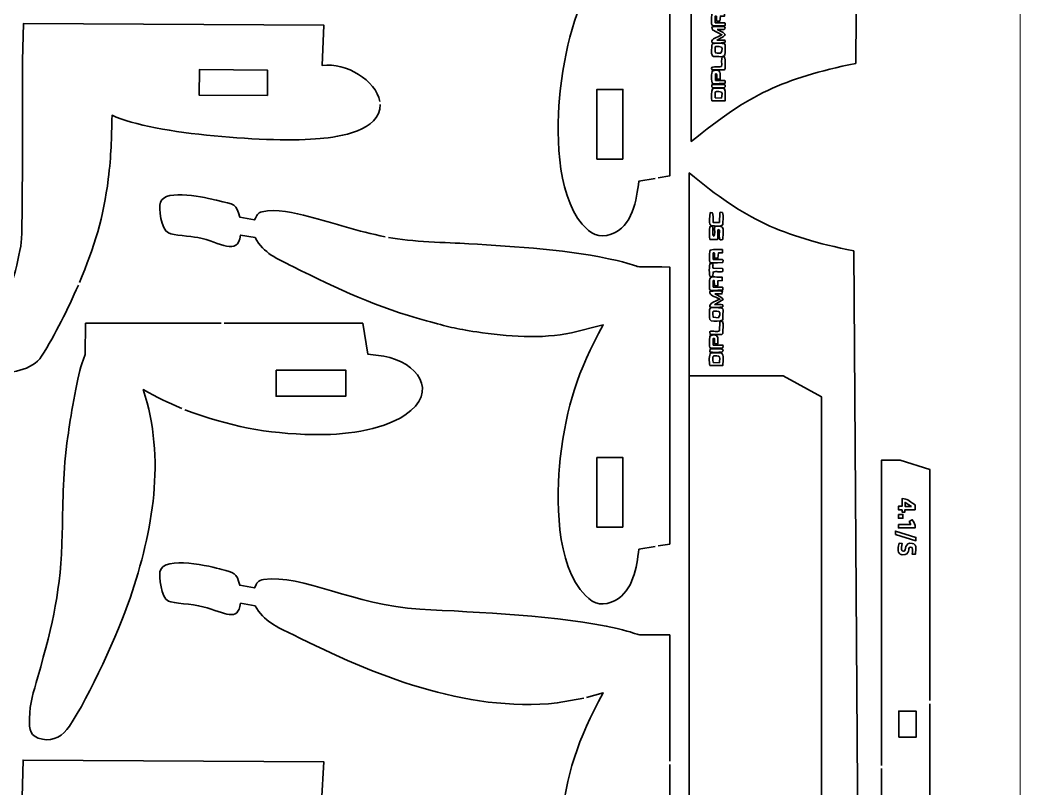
# Model space of a CAD drawing. Header units: millimetres. Extents: x -5 to 375, y 132 to 712.
# Drawn here: x 277.3 to 375, y 512.8 to 588 of the extents above; entities that cross this region are included whole.
import ezdxf

# ---------------------------------------------------------------- set-up
doc = ezdxf.new("R2010")
doc.units = ezdxf.units.MM
doc.header["$MEASUREMENT"] = 0
doc.layers.add('Camada 1', color=7, linetype='Continuous')

msp = doc.modelspace()

# ---------------------------------------------------------------- linework, layer by layer
at = {"layer": 'Camada 1', "color": 3, "lineweight": 20}
msp.add_open_spline([(185.0124, 711.5124), (185.0124, 711.5124), (185.0124, 421.5125), (185.0124, 421.5125), (185.0124, 421.5125), (185.0124, 421.5125), (375.0125, 421.5125), (375.0125, 421.5125), (375.0125, 421.5125), (375.0125, 421.5125), (375.0125, 711.5124), (375.0125, 711.5124), (375.0125, 711.5124), (375.0125, 711.5124), (185.0124, 711.5124), (185.0124, 711.5124)], degree=3, knots=[0, 0, 0, 0, 0.2, 0.2, 0.2, 0.2, 0.4, 0.4, 0.4, 0.4, 0.6, 0.6, 0.6, 0.6, 1, 1, 1, 1], dxfattribs=at)
at = {"layer": 'Camada 1', "color": 5, "lineweight": 35}
for points, knots in [([(359.5375, 664.6876), (359.5375, 664.6876), (358.9624, 583.7125), (358.9624, 583.7125), (358.9624, 583.7125), (351.7057, 582.1848), (348.6627, 580.7445), (342.8874, 576.0876), (342.8874, 576.0876), (342.8874, 576.0876), (342.8874, 639.6376), (342.8874, 639.6376)], [0, 0, 0, 0, 0.25, 0.25, 0.25, 0.25, 0.5, 0.5, 0.5, 0.5, 1, 1, 1, 1]), ([(312.9874, 602.7375), (311.0007, 602.9362), (306.2338, 604.7432), (303.3124, 605.1876), (303.3124, 605.1876), (302.7102, 605.2792), (300.937, 605.4606), (300.5124, 604.9126), (300.5124, 604.9126), (300.5124, 604.9126), (300.2125, 604.3876), (300.2125, 604.3876), (300.2125, 604.3876), (300.2125, 604.3876), (298.7624, 604.6376), (298.7624, 604.6376), (298.7624, 604.6376), (298.4271, 605.8961), (298.3746, 605.8748), (296.4875, 606.3125), (296.4875, 606.3125), (295.5746, 606.5242), (291.3143, 607.5661), (290.9624, 605.9626), (290.9624, 605.9626), (290.8717, 605.5492), (291.0548, 603.4163), (291.7874, 603.0876), (291.7874, 603.0876), (292.2766, 602.8681), (294.098, 602.825), (295.1624, 602.5375), (295.1624, 602.5375), (297.4586, 601.9173), (298.5649, 601.0078), (298.8375, 602.9126), (298.8375, 602.9126), (298.8375, 602.9126), (300.2625, 602.6626), (300.2625, 602.6626), (300.2625, 602.6626), (301.0127, 601.1617), (302.4897, 600.5276), (303.9374, 599.8126), (303.9374, 599.8126), (309.1581, 597.2341), (311.5735, 596.104), (317.0124, 594.5126), (317.0124, 594.5126), (318.9156, 594.0095), (320.0028, 593.729), (321.9374, 593.4125), (321.9374, 593.4125), (324.7164, 592.9578), (328.403, 592.7607), (331.1875, 593.3626), (331.1875, 593.3626), (331.1875, 593.3626), (334.2874, 594.1376), (334.2874, 594.1376), (334.2874, 594.1376), (331.7367, 589.4286), (330.7157, 586.3774), (330.0874, 581.0376), (330.0874, 581.0376), (329.6574, 577.3835), (329.6547, 571.0505), (332.2374, 567.9876), (332.2374, 567.9876), (333.0296, 567.0481), (333.8853, 566.5946), (335.0624, 567.0125), (335.0624, 567.0125), (337.1458, 567.7522), (337.5451, 570.3662), (337.7625, 572.2126), (337.7625, 572.2126), (337.7625, 572.2126), (339.3624, 572.4626), (339.3624, 572.4626)], [0, 0, 0, 0, 0.047619, 0.047619, 0.047619, 0.047619, 0.0952381, 0.0952381, 0.0952381, 0.0952381, 0.1428571, 0.1428571, 0.1428571, 0.1428571, 0.1904762, 0.1904762, 0.1904762, 0.1904762, 0.2380952, 0.2380952, 0.2380952, 0.2380952, 0.2857143, 0.2857143, 0.2857143, 0.2857143, 0.3333333, 0.3333333, 0.3333333, 0.3333333, 0.3809524, 0.3809524, 0.3809524, 0.3809524, 0.4285714, 0.4285714, 0.4285714, 0.4285714, 0.4761905, 0.4761905, 0.4761905, 0.4761905, 0.5238095, 0.5238095, 0.5238095, 0.5238095, 0.5714286, 0.5714286, 0.5714286, 0.5714286, 0.6190476, 0.6190476, 0.6190476, 0.6190476, 0.6666667, 0.6666667, 0.6666667, 0.6666667, 0.7142857, 0.7142857, 0.7142857, 0.7142857, 0.7619048, 0.7619048, 0.7619048, 0.7619048, 0.8095238, 0.8095238, 0.8095238, 0.8095238, 0.8571429, 0.8571429, 0.8571429, 0.8571429, 0.9047619, 0.9047619, 0.9047619, 0.9047619, 1, 1, 1, 1]), ([(339.6624, 572.5126), (339.6624, 572.5126), (340.7874, 572.7126), (340.7874, 572.7126), (340.7874, 572.7126), (340.7874, 572.7126), (340.7874, 599.7875), (340.7874, 599.7875), (340.7874, 599.7875), (336.1907, 599.8247), (338.8606, 599.6503), (335.6374, 600.4126), (335.6374, 600.4126), (330.1542, 601.7094), (321.8959, 601.9807), (316.3624, 602.3126), (316.3624, 602.3126), (316.3624, 602.3126), (313.2875, 602.6626), (313.2875, 602.6626)], [0, 0, 0, 0, 0.1666667, 0.1666667, 0.1666667, 0.1666667, 0.3333333, 0.3333333, 0.3333333, 0.3333333, 0.5, 0.5, 0.5, 0.5, 0.6666667, 0.6666667, 0.6666667, 0.6666667, 1, 1, 1, 1]), ([(312.4624, 579.9876), (312.0446, 582.0748), (309.2031, 583.7792), (306.8125, 583.5125), (306.8125, 583.5125), (306.8125, 583.5125), (306.9875, 587.4376), (306.9875, 587.4376), (306.9875, 587.4376), (306.9875, 587.4376), (277.6375, 587.6126), (277.6375, 587.6126), (277.6375, 587.6126), (277.6375, 587.6126), (277.5374, 583.9876), (277.5374, 583.9876), (277.5374, 583.9876), (277.5374, 580.8734), (277.544, 567.1852), (277.4125, 566.2375), (277.4125, 566.2375), (277.1397, 564.2716), (276.0868, 560.5104), (275.3124, 558.5376), (275.3124, 558.5376), (275.0717, 557.9244), (273.7678, 555.0377), (273.6874, 554.4376), (273.6874, 554.4376), (273.5938, 553.739), (274.0638, 553.6585), (274.6874, 553.5626), (274.6874, 553.5626), (276.169, 553.3347), (278.522, 553.7202), (279.3875, 555.0876), (279.3875, 555.0876), (280.7845, 557.2948), (281.9358, 559.651), (282.9875, 562.0376)], [0, 0, 0, 0, 0.0909091, 0.0909091, 0.0909091, 0.0909091, 0.1818182, 0.1818182, 0.1818182, 0.1818182, 0.2727273, 0.2727273, 0.2727273, 0.2727273, 0.3636364, 0.3636364, 0.3636364, 0.3636364, 0.4545455, 0.4545455, 0.4545455, 0.4545455, 0.5454545, 0.5454545, 0.5454545, 0.5454545, 0.6363636, 0.6363636, 0.6363636, 0.6363636, 0.7272727, 0.7272727, 0.7272727, 0.7272727, 0.8181818, 0.8181818, 0.8181818, 0.8181818, 1, 1, 1, 1]), ([(283.1124, 562.3126), (284.5486, 565.7596), (285.4485, 568.701), (285.9125, 572.4126), (285.9125, 572.4126), (286.2086, 574.7811), (286.2151, 576.2894), (286.2874, 578.6376), (286.2874, 578.6376), (290.3802, 576.7276), (301.9862, 575.9263), (306.6125, 576.3625), (306.6125, 576.3625), (308.4941, 576.5399), (312.4874, 577.0983), (312.4874, 579.6876)], [0, 0, 0, 0, 0.2, 0.2, 0.2, 0.2, 0.4, 0.4, 0.4, 0.4, 0.6, 0.6, 0.6, 0.6, 1, 1, 1, 1]), ([(359.3375, 484.3876), (359.3375, 484.3876), (358.7624, 565.3876), (358.7624, 565.3876), (358.7624, 565.3876), (351.6259, 566.8514), (348.1898, 568.4267), (342.6874, 573.0126), (342.6874, 573.0126), (342.6874, 573.0126), (342.6874, 509.4376), (342.6874, 509.4376)], [0, 0, 0, 0, 0.25, 0.25, 0.25, 0.25, 0.5, 0.5, 0.5, 0.5, 1, 1, 1, 1]), ([(312.9874, 566.7626), (310.249, 567.3094), (308.1263, 568.0785), (305.4874, 568.7626), (305.4874, 568.7626), (304.1968, 569.0972), (302.2557, 569.54), (300.9374, 569.2125), (300.9374, 569.2125), (300.4973, 569.1032), (300.4544, 568.8962), (300.2125, 568.4125), (300.2125, 568.4125), (300.2125, 568.4125), (298.7624, 568.6876), (298.7624, 568.6876), (298.7624, 568.6876), (298.4147, 569.9928), (298.3424, 569.9072), (296.4875, 570.3376), (296.4875, 570.3376), (295.6002, 570.5435), (291.4785, 571.5349), (291.0124, 570.1376), (291.0124, 570.1376), (290.8309, 569.5935), (291.0531, 567.4674), (291.7874, 567.1376), (291.7874, 567.1376), (292.2984, 566.9081), (293.9049, 566.8355), (294.6625, 566.6876), (294.6625, 566.6876), (296.9165, 566.2475), (298.5123, 564.8278), (298.8375, 566.9376), (298.8375, 566.9376), (298.8375, 566.9376), (300.2625, 566.6876), (300.2625, 566.6876), (300.2625, 566.6876), (301.1074, 565.1386), (302.4, 564.6312), (303.9374, 563.8625), (303.9374, 563.8625), (308.462, 561.6003), (312.1498, 559.8672), (317.0124, 558.5626), (317.0124, 558.5626), (319.1889, 557.9622), (319.7407, 557.802), (321.9374, 557.4626), (321.9374, 557.4626), (324.8289, 557.0159), (328.2947, 556.7618), (331.1875, 557.3876), (331.1875, 557.3876), (331.1875, 557.3876), (334.2874, 558.1626), (334.2874, 558.1626), (334.2874, 558.1626), (331.7576, 553.4922), (330.7023, 550.3726), (330.0874, 545.0876), (330.0874, 545.0876), (329.6596, 541.4102), (329.6092, 534.651), (332.5375, 531.7126), (332.5375, 531.7126), (333.4327, 530.8143), (334.335, 530.6343), (335.4624, 531.2376), (335.4624, 531.2376), (337.2115, 532.1737), (337.5537, 534.4646), (337.7625, 536.2376), (337.7625, 536.2376), (337.7625, 536.2376), (339.3624, 536.5126), (339.3624, 536.5126)], [0, 0, 0, 0, 0.047619, 0.047619, 0.047619, 0.047619, 0.0952381, 0.0952381, 0.0952381, 0.0952381, 0.1428571, 0.1428571, 0.1428571, 0.1428571, 0.1904762, 0.1904762, 0.1904762, 0.1904762, 0.2380952, 0.2380952, 0.2380952, 0.2380952, 0.2857143, 0.2857143, 0.2857143, 0.2857143, 0.3333333, 0.3333333, 0.3333333, 0.3333333, 0.3809524, 0.3809524, 0.3809524, 0.3809524, 0.4285714, 0.4285714, 0.4285714, 0.4285714, 0.4761905, 0.4761905, 0.4761905, 0.4761905, 0.5238095, 0.5238095, 0.5238095, 0.5238095, 0.5714286, 0.5714286, 0.5714286, 0.5714286, 0.6190476, 0.6190476, 0.6190476, 0.6190476, 0.6666667, 0.6666667, 0.6666667, 0.6666667, 0.7142857, 0.7142857, 0.7142857, 0.7142857, 0.7619048, 0.7619048, 0.7619048, 0.7619048, 0.8095238, 0.8095238, 0.8095238, 0.8095238, 0.8571429, 0.8571429, 0.8571429, 0.8571429, 0.9047619, 0.9047619, 0.9047619, 0.9047619, 1, 1, 1, 1]), ([(339.6624, 536.5626), (339.6624, 536.5626), (340.7874, 536.7376), (340.7874, 536.7376), (340.7874, 536.7376), (340.7874, 536.7376), (340.7874, 563.8126), (340.7874, 563.8126), (340.7874, 563.8126), (336.1912, 563.8495), (338.8607, 563.6752), (335.6374, 564.4375), (335.6374, 564.4375), (331.2166, 565.483), (325.6518, 565.8218), (321.1374, 566.0876), (321.1374, 566.0876), (319.0157, 566.2125), (315.5052, 566.2687), (313.2875, 566.7126)], [0, 0, 0, 0, 0.1666667, 0.1666667, 0.1666667, 0.1666667, 0.3333333, 0.3333333, 0.3333333, 0.3333333, 0.5, 0.5, 0.5, 0.5, 0.6666667, 0.6666667, 0.6666667, 0.6666667, 1, 1, 1, 1]), ([(296.9374, 558.3125), (296.9374, 558.3125), (283.6874, 558.3125), (283.6874, 558.3125), (283.6874, 558.3125), (283.6874, 558.3125), (283.6624, 555.2626), (283.6624, 555.2626), (283.6624, 555.2626), (283.6624, 555.2626), (283.3124, 554.3626), (283.3124, 554.3626), (283.3124, 554.3626), (282.8487, 552.8755), (282.1806, 548.8474), (281.9625, 547.2626), (281.9625, 547.2626), (281.4676, 543.6662), (281.4965, 541.3554), (281.4124, 537.7626), (281.4124, 537.7626), (281.2801, 532.1105), (280.5358, 529.204), (279.0374, 523.7626), (279.0374, 523.7626), (278.5778, 522.2166), (278.2544, 521.2868), (278.2125, 519.6876), (278.2125, 519.6876), (278.1833, 518.5724), (278.2232, 517.9071), (279.4874, 517.6626), (279.4874, 517.6626), (280.5771, 517.4519), (281.505, 518.03), (282.1124, 518.9376), (282.1124, 518.9376), (284.046, 521.8269), (286.9106, 528.0938), (288.0374, 531.4376), (288.0374, 531.4376), (290.2799, 538.0921), (291.5316, 545.0073), (289.3375, 551.8376), (289.3375, 551.8376), (290.7703, 551.0186), (291.607, 550.6325), (293.1125, 549.9876)], [0, 0, 0, 0, 0.0769231, 0.0769231, 0.0769231, 0.0769231, 0.1538462, 0.1538462, 0.1538462, 0.1538462, 0.2307692, 0.2307692, 0.2307692, 0.2307692, 0.3076923, 0.3076923, 0.3076923, 0.3076923, 0.3846154, 0.3846154, 0.3846154, 0.3846154, 0.4615385, 0.4615385, 0.4615385, 0.4615385, 0.5384615, 0.5384615, 0.5384615, 0.5384615, 0.6153846, 0.6153846, 0.6153846, 0.6153846, 0.6923077, 0.6923077, 0.6923077, 0.6923077, 0.7692308, 0.7692308, 0.7692308, 0.7692308, 0.8461538, 0.8461538, 0.8461538, 0.8461538, 1, 1, 1, 1]), ([(293.3874, 549.8626), (297.7534, 548.2544), (301.3069, 547.5211), (305.9875, 547.4376), (305.9875, 547.4376), (308.7738, 547.3879), (312.5184, 547.7582), (314.8875, 549.3376), (314.8875, 549.3376), (318.3596, 551.6522), (316.066, 554.5303), (312.8374, 555.0876), (312.8374, 555.0876), (312.8374, 555.0876), (311.2624, 555.3125), (311.2624, 555.3125), (311.2624, 555.3125), (311.2624, 555.3125), (310.7874, 558.3125), (310.7874, 558.3125), (310.7874, 558.3125), (310.7874, 558.3125), (297.2375, 558.3125), (297.2375, 558.3125)], [0, 0, 0, 0, 0.1428571, 0.1428571, 0.1428571, 0.1428571, 0.2857143, 0.2857143, 0.2857143, 0.2857143, 0.4285714, 0.4285714, 0.4285714, 0.4285714, 0.5714286, 0.5714286, 0.5714286, 0.5714286, 0.7142857, 0.7142857, 0.7142857, 0.7142857, 1, 1, 1, 1]), ([(366.2124, 521.4376), (366.2124, 521.4376), (366.2124, 544.0126), (366.2124, 544.0126), (366.2124, 544.0126), (366.2124, 544.0126), (363.2874, 544.9376), (363.2874, 544.9376), (363.2874, 544.9376), (363.2874, 544.9376), (361.4624, 544.9376), (361.4624, 544.9376), (361.4624, 544.9376), (361.4624, 544.9376), (361.4624, 515.1126), (361.4624, 515.1126)], [0, 0, 0, 0, 0.2, 0.2, 0.2, 0.2, 0.4, 0.4, 0.4, 0.4, 0.6, 0.6, 0.6, 0.6, 1, 1, 1, 1]), ([(340.7874, 515.5126), (340.7874, 515.5126), (340.7874, 527.8626), (340.7874, 527.8626), (340.7874, 527.8626), (336.1908, 527.8997), (338.8606, 527.7253), (335.6374, 528.4876), (335.6374, 528.4876), (330.1514, 529.7851), (321.8988, 530.0552), (316.3624, 530.3876), (316.3624, 530.3876), (309.8688, 530.7775), (304.9454, 533.7839), (301.0874, 533.2876), (301.0874, 533.2876), (300.5426, 533.2175), (300.4409, 532.9195), (300.2125, 532.4626), (300.2125, 532.4626), (300.2125, 532.4626), (298.7624, 532.7126), (298.7624, 532.7126), (298.7624, 532.7126), (298.473, 533.9669), (298.175, 533.9639), (297.0124, 534.2626), (297.0124, 534.2626), (296.0832, 534.5013), (291.3326, 535.725), (290.9624, 534.0376), (290.9624, 534.0376), (290.8717, 533.6241), (291.0547, 531.4917), (291.7874, 531.1626), (291.7874, 531.1626), (292.2755, 530.9434), (294.099, 530.8998), (295.1624, 530.6126), (295.1624, 530.6126), (297.4487, 529.9951), (298.5488, 529.0911), (298.8375, 530.9626), (298.8375, 530.9626), (298.8375, 530.9626), (300.2625, 530.7126), (300.2625, 530.7126), (300.2625, 530.7126), (301.0862, 529.2025), (302.4424, 528.6288), (303.9374, 527.8876), (303.9374, 527.8876), (311.9379, 523.9212), (320.6671, 520.2842), (329.7875, 521.2126), (329.7875, 521.2126), (329.7875, 521.2126), (332.3875, 521.6876), (332.3875, 521.6876)], [0, 0, 0, 0, 0.0625, 0.0625, 0.0625, 0.0625, 0.125, 0.125, 0.125, 0.125, 0.1875, 0.1875, 0.1875, 0.1875, 0.25, 0.25, 0.25, 0.25, 0.3125, 0.3125, 0.3125, 0.3125, 0.375, 0.375, 0.375, 0.375, 0.4375, 0.4375, 0.4375, 0.4375, 0.5, 0.5, 0.5, 0.5, 0.5625, 0.5625, 0.5625, 0.5625, 0.625, 0.625, 0.625, 0.625, 0.6875, 0.6875, 0.6875, 0.6875, 0.75, 0.75, 0.75, 0.75, 0.8125, 0.8125, 0.8125, 0.8125, 0.875, 0.875, 0.875, 0.875, 1, 1, 1, 1]), ([(332.6624, 521.7626), (332.6624, 521.7626), (334.2874, 522.1876), (334.2874, 522.1876), (334.2874, 522.1876), (331.7416, 517.5857), (330.7013, 514.33), (330.0874, 509.1126), (330.0874, 509.1126), (329.6569, 505.4537), (329.6097, 498.6654), (332.5375, 495.7376), (332.5375, 495.7376), (333.4638, 494.8114), (334.3171, 494.7249), (335.4624, 495.2626), (335.4624, 495.2626), (337.1665, 496.0627), (337.5634, 498.5971), (337.7625, 500.2876), (337.7625, 500.2876), (337.7625, 500.2876), (340.7874, 500.7626), (340.7874, 500.7626), (340.7874, 500.7626), (340.7874, 500.7626), (340.7874, 515.2126), (340.7874, 515.2126)], [0, 0, 0, 0, 0.125, 0.125, 0.125, 0.125, 0.25, 0.25, 0.25, 0.25, 0.375, 0.375, 0.375, 0.375, 0.5, 0.5, 0.5, 0.5, 0.625, 0.625, 0.625, 0.625, 0.75, 0.75, 0.75, 0.75, 1, 1, 1, 1]), ([(361.4624, 514.8126), (361.4624, 514.8126), (361.4624, 463.0126), (361.4624, 463.0126), (361.4624, 463.0126), (361.4624, 463.0126), (363.2874, 463.0126), (363.2874, 463.0126), (363.2874, 463.0126), (363.2874, 463.0126), (366.2124, 463.8626), (366.2124, 463.8626), (366.2124, 463.8626), (366.2124, 463.8626), (366.2124, 521.1376), (366.2124, 521.1376)], [0, 0, 0, 0, 0.2, 0.2, 0.2, 0.2, 0.4, 0.4, 0.4, 0.4, 0.6, 0.6, 0.6, 0.6, 1, 1, 1, 1]), ([(312.4124, 508.0126), (312.4124, 508.9309), (311.2379, 510.0435), (310.5625, 510.4876), (310.5625, 510.4876), (309.3728, 511.2699), (308.1847, 511.6956), (306.7625, 511.5376), (306.7625, 511.5376), (306.7625, 511.5376), (306.9625, 515.4626), (306.9625, 515.4626), (306.9625, 515.4626), (306.9625, 515.4626), (277.5875, 515.6376), (277.5875, 515.6376), (277.5875, 515.6376), (277.5875, 515.6376), (277.5124, 512.0126), (277.5124, 512.0126), (277.5124, 512.0126), (277.5124, 508.9662), (277.5171, 495.0758), (277.3875, 494.2626), (277.3875, 494.2626), (277.1731, 492.9179), (276.266, 489.3456), (275.7875, 487.9376), (275.7875, 487.9376), (275.183, 486.1587), (274.5292, 484.9052), (273.9124, 483.3126), (273.9124, 483.3126), (273.3762, 481.9281), (273.5826, 481.6846), (274.9875, 481.5376), (274.9875, 481.5376), (276.2734, 481.4031), (278.3706, 481.8022), (279.2374, 482.9626), (279.2374, 482.9626), (280.3733, 484.4832), (282.1616, 488.2454), (282.9625, 490.0626)], [0, 0, 0, 0, 0.0833333, 0.0833333, 0.0833333, 0.0833333, 0.1666667, 0.1666667, 0.1666667, 0.1666667, 0.25, 0.25, 0.25, 0.25, 0.3333333, 0.3333333, 0.3333333, 0.3333333, 0.4166667, 0.4166667, 0.4166667, 0.4166667, 0.5, 0.5, 0.5, 0.5, 0.5833333, 0.5833333, 0.5833333, 0.5833333, 0.6666667, 0.6666667, 0.6666667, 0.6666667, 0.75, 0.75, 0.75, 0.75, 0.8333333, 0.8333333, 0.8333333, 0.8333333, 1, 1, 1, 1])]:
    msp.add_open_spline(points, degree=3, knots=knots, dxfattribs=at)
at = {"layer": 'Camada 1', "color": 240, "lineweight": 35}
for points, knots in [([(345.2375, 587.6876), (345.2375, 587.6876), (346.1374, 587.6876), (346.1374, 587.6876), (346.1374, 587.6876), (346.1374, 587.6876), (346.1874, 587.6376), (346.1874, 587.6376), (346.1874, 587.6376), (346.1874, 587.6376), (346.1874, 587.4126), (346.1874, 587.4126), (346.1874, 587.4126), (344.5592, 587.3402), (344.8874, 587.1771), (344.8874, 588.5626), (344.8874, 588.5626), (345.2165, 588.782), (345.5798, 588.6625), (346.1374, 588.6625), (346.1374, 588.6625), (346.1374, 588.6625), (346.1374, 588.3376), (346.1374, 588.3376), (346.1374, 588.3376), (346.1374, 588.3376), (345.7374, 588.3376), (345.7374, 588.3376), (345.7374, 588.3376), (345.7374, 588.3376), (345.6874, 587.8376), (345.6874, 587.8376), (345.6874, 587.8376), (345.6874, 587.8376), (345.3624, 587.8376), (345.3624, 587.8376), (345.3624, 587.8376), (345.3624, 587.8376), (345.3624, 588.3126), (345.3624, 588.3126), (345.3624, 588.3126), (345.3624, 588.3126), (345.3374, 588.3376), (345.3374, 588.3376), (345.3374, 588.3376), (345.3374, 588.3376), (345.2375, 588.3376), (345.2375, 588.3376), (345.2375, 588.3376), (345.2375, 588.3376), (345.2375, 587.6876), (345.2375, 587.6876)], [0, 0, 0, 0, 0.0714286, 0.0714286, 0.0714286, 0.0714286, 0.1428571, 0.1428571, 0.1428571, 0.1428571, 0.2142857, 0.2142857, 0.2142857, 0.2142857, 0.2857143, 0.2857143, 0.2857143, 0.2857143, 0.3571429, 0.3571429, 0.3571429, 0.3571429, 0.4285714, 0.4285714, 0.4285714, 0.4285714, 0.5, 0.5, 0.5, 0.5, 0.5714286, 0.5714286, 0.5714286, 0.5714286, 0.6428571, 0.6428571, 0.6428571, 0.6428571, 0.7142857, 0.7142857, 0.7142857, 0.7142857, 0.7857143, 0.7857143, 0.7857143, 0.7857143, 0.8571429, 0.8571429, 0.8571429, 0.8571429, 1, 1, 1, 1]), ([(345.4124, 587.0376), (346.4287, 586.4733), (346.474, 586.5771), (345.4124, 585.9876), (345.4124, 585.9876), (345.4124, 585.9876), (346.1374, 585.9876), (346.1374, 585.9876), (346.1374, 585.9876), (346.1374, 585.9876), (346.1874, 585.9376), (346.1874, 585.9376), (346.1874, 585.9376), (346.1874, 585.9376), (346.1874, 585.7876), (346.1874, 585.7876), (346.1874, 585.7876), (346.1874, 585.7876), (346.1624, 585.7626), (346.1624, 585.7626), (346.1624, 585.7626), (346.1247, 585.7626), (345.0952, 585.5798), (344.8874, 585.7876), (344.8874, 585.7876), (344.8874, 586.161), (345.3238, 586.1995), (345.8874, 586.5126), (345.8874, 586.5126), (345.8874, 586.5126), (344.9624, 586.9876), (344.9624, 586.9876), (344.9624, 586.9876), (344.9624, 586.9876), (344.8874, 587.2376), (344.8874, 587.2376), (344.8874, 587.2376), (345.0237, 587.3734), (346.1436, 587.3064), (346.1624, 587.2876), (346.1624, 587.2876), (346.1905, 587.2595), (346.2266, 587.0645), (346.1124, 587.0376), (346.1124, 587.0376), (346.1124, 587.0376), (345.4124, 587.0376), (345.4124, 587.0376)], [0, 0, 0, 0, 0.0769231, 0.0769231, 0.0769231, 0.0769231, 0.1538462, 0.1538462, 0.1538462, 0.1538462, 0.2307692, 0.2307692, 0.2307692, 0.2307692, 0.3076923, 0.3076923, 0.3076923, 0.3076923, 0.3846154, 0.3846154, 0.3846154, 0.3846154, 0.4615385, 0.4615385, 0.4615385, 0.4615385, 0.5384615, 0.5384615, 0.5384615, 0.5384615, 0.6153846, 0.6153846, 0.6153846, 0.6153846, 0.6923077, 0.6923077, 0.6923077, 0.6923077, 0.7692308, 0.7692308, 0.7692308, 0.7692308, 0.8461538, 0.8461538, 0.8461538, 0.8461538, 1, 1, 1, 1]), ([(345.0625, 584.3876), (344.7819, 584.481), (344.8524, 585.1453), (344.9374, 585.6126), (344.9374, 585.6126), (344.9374, 585.6126), (345.3874, 585.6875), (345.3874, 585.6875), (345.3874, 585.6875), (346.3478, 585.6077), (346.1874, 585.9072), (346.1874, 584.7376), (346.1874, 584.7376), (346.1874, 584.2352), (345.8575, 584.3876), (345.0625, 584.3876)], [0, 0, 0, 0, 0.2, 0.2, 0.2, 0.2, 0.4, 0.4, 0.4, 0.4, 0.6, 0.6, 0.6, 0.6, 1, 1, 1, 1]), ([(345.7624, 584.7126), (345.1296, 584.7126), (345.2124, 584.6578), (345.2124, 585.2126), (345.2124, 585.2126), (345.2124, 585.3985), (345.2656, 585.3626), (345.5874, 585.3626), (345.5874, 585.3626), (346.0477, 585.3626), (345.9011, 585.0177), (345.7624, 584.7126)], [0, 0, 0, 0, 0.25, 0.25, 0.25, 0.25, 0.5, 0.5, 0.5, 0.5, 1, 1, 1, 1]), ([(346.1874, 583.2126), (346.1874, 583.2126), (346.1374, 583.0875), (346.1374, 583.0875), (346.1374, 583.0875), (346.1374, 583.0875), (344.9124, 583.0875), (344.9124, 583.0875), (344.9124, 583.0875), (344.5921, 583.5314), (345.6029, 583.2955), (345.8375, 583.4126), (345.8375, 583.4126), (345.9071, 583.622), (345.787, 584.2122), (345.9124, 584.3376), (345.9124, 584.3376), (345.9124, 584.3376), (346.1374, 584.3376), (346.1374, 584.3376), (346.1374, 584.3376), (346.2772, 583.9183), (346.1874, 583.7343), (346.1874, 583.2126)], [0, 0, 0, 0, 0.1428571, 0.1428571, 0.1428571, 0.1428571, 0.2857143, 0.2857143, 0.2857143, 0.2857143, 0.4285714, 0.4285714, 0.4285714, 0.4285714, 0.5714286, 0.5714286, 0.5714286, 0.5714286, 0.7142857, 0.7142857, 0.7142857, 0.7142857, 1, 1, 1, 1]), ([(345.2625, 582.0376), (345.2625, 582.0376), (346.1624, 582.0376), (346.1624, 582.0376), (346.1624, 582.0376), (346.1624, 582.0376), (346.1874, 582.0126), (346.1874, 582.0126), (346.1874, 582.0126), (346.1874, 582.0126), (346.1874, 581.7626), (346.1874, 581.7626), (346.1874, 581.7626), (346.1874, 581.7626), (344.9874, 581.7125), (344.9874, 581.7125), (344.9874, 581.7125), (344.7951, 581.9052), (344.8792, 582.8459), (344.9374, 582.9626), (344.9374, 582.9626), (345.8654, 583.2719), (345.7124, 582.6657), (345.7124, 582.1626), (345.7124, 582.1626), (345.7124, 582.1626), (345.3874, 582.1626), (345.3874, 582.1626), (345.3874, 582.1626), (345.3874, 582.1626), (345.3874, 582.6126), (345.3874, 582.6126), (345.3874, 582.6126), (345.3874, 582.6126), (345.3624, 582.6376), (345.3624, 582.6376), (345.3624, 582.6376), (345.3624, 582.6376), (345.3624, 582.6626), (345.3624, 582.6626), (345.3624, 582.6626), (345.3624, 582.6626), (345.3374, 582.6876), (345.3374, 582.6876), (345.3374, 582.6876), (345.3374, 582.6876), (345.2625, 582.6876), (345.2625, 582.6876), (345.2625, 582.6876), (345.2625, 582.6876), (345.2625, 582.0376), (345.2625, 582.0376)], [0, 0, 0, 0, 0.0714286, 0.0714286, 0.0714286, 0.0714286, 0.1428571, 0.1428571, 0.1428571, 0.1428571, 0.2142857, 0.2142857, 0.2142857, 0.2142857, 0.2857143, 0.2857143, 0.2857143, 0.2857143, 0.3571429, 0.3571429, 0.3571429, 0.3571429, 0.4285714, 0.4285714, 0.4285714, 0.4285714, 0.5, 0.5, 0.5, 0.5, 0.5714286, 0.5714286, 0.5714286, 0.5714286, 0.6428571, 0.6428571, 0.6428571, 0.6428571, 0.7142857, 0.7142857, 0.7142857, 0.7142857, 0.7857143, 0.7857143, 0.7857143, 0.7857143, 0.8571429, 0.8571429, 0.8571429, 0.8571429, 1, 1, 1, 1]), ([(346.1124, 581.3376), (345.7751, 581.3376), (345.0553, 581.2447), (344.8874, 581.4126), (344.8874, 581.4126), (344.8874, 581.4126), (344.8874, 581.5876), (344.8874, 581.5876), (344.8874, 581.5876), (344.8874, 581.5876), (344.9124, 581.6126), (344.9124, 581.6126), (344.9124, 581.6126), (344.9124, 581.6126), (344.9124, 581.6376), (344.9124, 581.6376), (344.9124, 581.6376), (344.9124, 581.6376), (346.1124, 581.6626), (346.1124, 581.6626), (346.1124, 581.6626), (346.1124, 581.6626), (346.1874, 581.5876), (346.1874, 581.5876), (346.1874, 581.5876), (346.1874, 581.5876), (346.1874, 581.4126), (346.1874, 581.4126), (346.1874, 581.4126), (346.1874, 581.4126), (346.1124, 581.3376), (346.1124, 581.3376)], [0, 0, 0, 0, 0.1111111, 0.1111111, 0.1111111, 0.1111111, 0.2222222, 0.2222222, 0.2222222, 0.2222222, 0.3333333, 0.3333333, 0.3333333, 0.3333333, 0.4444444, 0.4444444, 0.4444444, 0.4444444, 0.5555556, 0.5555556, 0.5555556, 0.5555556, 0.6666667, 0.6666667, 0.6666667, 0.6666667, 0.7777778, 0.7777778, 0.7777778, 0.7777778, 1, 1, 1, 1]), ([(344.8874, 580.0376), (344.8874, 580.283), (344.8054, 581.0599), (344.9624, 581.2376), (344.9624, 581.2376), (345.0606, 581.3487), (346.0591, 581.3151), (346.1374, 581.2126), (346.1374, 581.2126), (346.2568, 581.0563), (346.1874, 580.2883), (346.1874, 580.0376), (346.1874, 580.0376), (346.1874, 580.0376), (344.8874, 580.0376), (344.8874, 580.0376)], [0, 0, 0, 0, 0.2, 0.2, 0.2, 0.2, 0.4, 0.4, 0.4, 0.4, 0.6, 0.6, 0.6, 0.6, 1, 1, 1, 1]), ([(345.2124, 580.3375), (345.2124, 581.0174), (345.1429, 580.9626), (345.5874, 580.9626), (345.5874, 580.9626), (346.062, 580.9626), (345.8375, 580.6358), (345.8375, 580.3125), (345.8375, 580.3125), (345.8375, 580.3125), (345.2124, 580.3375), (345.2124, 580.3375)], [0, 0, 0, 0, 0.25, 0.25, 0.25, 0.25, 0.5, 0.5, 0.5, 0.5, 1, 1, 1, 1]), ([(345.6375, 568.1626), (345.6375, 568.1626), (345.6624, 569.1126), (345.6624, 569.1126), (345.6624, 569.1126), (345.6624, 569.1126), (345.6874, 569.1376), (345.6874, 569.1376), (345.6874, 569.1376), (345.6874, 569.1376), (345.7374, 569.1376), (345.7374, 569.1376), (345.7374, 569.1376), (345.7374, 569.1376), (345.7624, 569.1626), (345.7624, 569.1626), (345.7624, 569.1626), (345.7624, 569.1626), (345.9374, 569.1376), (345.9374, 569.1376), (345.9374, 569.1376), (346.0478, 568.8064), (345.9624, 568.2193), (345.9624, 567.9376), (345.9624, 567.9376), (345.7795, 567.7547), (345.2049, 567.8375), (344.8375, 567.8375), (344.8375, 567.8375), (344.6572, 568.0477), (344.6943, 567.9494), (344.6625, 568.4626), (344.6625, 568.4626), (344.6625, 568.4626), (344.7374, 569.1376), (344.7374, 569.1376), (344.7374, 569.1376), (345.0971, 569.1376), (345.0124, 569.0659), (345.0124, 568.1626), (345.0124, 568.1626), (345.0124, 568.1626), (345.6375, 568.1626), (345.6375, 568.1626)], [0, 0, 0, 0, 0.0833333, 0.0833333, 0.0833333, 0.0833333, 0.1666667, 0.1666667, 0.1666667, 0.1666667, 0.25, 0.25, 0.25, 0.25, 0.3333333, 0.3333333, 0.3333333, 0.3333333, 0.4166667, 0.4166667, 0.4166667, 0.4166667, 0.5, 0.5, 0.5, 0.5, 0.5833333, 0.5833333, 0.5833333, 0.5833333, 0.6666667, 0.6666667, 0.6666667, 0.6666667, 0.75, 0.75, 0.75, 0.75, 0.8333333, 0.8333333, 0.8333333, 0.8333333, 1, 1, 1, 1]), ([(344.9124, 566.4876), (344.9124, 566.4876), (344.7624, 566.4876), (344.7624, 566.4876), (344.7624, 566.4876), (344.7624, 566.4876), (344.7374, 566.5126), (344.7374, 566.5126), (344.7374, 566.5126), (344.7374, 566.5126), (344.7124, 566.5126), (344.7124, 566.5126), (344.7124, 566.5126), (344.5896, 566.7582), (344.6874, 567.4429), (344.6874, 567.7376), (344.6874, 567.7376), (345.3004, 568.0441), (344.774, 566.9695), (345.0874, 566.8125), (345.0874, 566.8125), (345.2204, 566.879), (345.1624, 567.531), (345.1624, 567.7126), (345.1624, 567.7126), (345.2807, 567.8309), (345.4605, 567.7876), (345.7624, 567.7876), (345.7624, 567.7876), (346.1223, 567.7876), (346.0021, 567.0281), (345.9624, 566.5126), (345.9624, 566.5126), (345.5107, 566.2864), (345.6375, 566.8619), (345.6375, 567.4125), (345.6375, 567.4125), (345.6375, 567.4125), (345.5374, 567.4626), (345.5374, 567.4626), (345.5374, 567.4626), (345.3823, 567.3069), (345.6033, 566.5665), (345.4124, 566.4876), (345.4124, 566.4876), (345.4124, 566.4876), (344.9124, 566.4876), (344.9124, 566.4876)], [0, 0, 0, 0, 0.0769231, 0.0769231, 0.0769231, 0.0769231, 0.1538462, 0.1538462, 0.1538462, 0.1538462, 0.2307692, 0.2307692, 0.2307692, 0.2307692, 0.3076923, 0.3076923, 0.3076923, 0.3076923, 0.3846154, 0.3846154, 0.3846154, 0.3846154, 0.4615385, 0.4615385, 0.4615385, 0.4615385, 0.5384615, 0.5384615, 0.5384615, 0.5384615, 0.6153846, 0.6153846, 0.6153846, 0.6153846, 0.6923077, 0.6923077, 0.6923077, 0.6923077, 0.7692308, 0.7692308, 0.7692308, 0.7692308, 0.8461538, 0.8461538, 0.8461538, 0.8461538, 1, 1, 1, 1]), ([(345.0375, 564.5376), (345.0375, 564.5376), (345.9374, 564.5376), (345.9374, 564.5376), (345.9374, 564.5376), (345.9374, 564.5376), (345.9874, 564.4876), (345.9874, 564.4876), (345.9874, 564.4876), (345.9874, 564.4876), (345.9624, 564.2625), (345.9624, 564.2625), (345.9624, 564.2625), (344.3344, 564.1903), (344.6874, 564.0412), (344.6874, 565.4126), (344.6874, 565.4126), (344.8699, 565.5951), (345.5726, 565.5126), (345.9374, 565.5126), (345.9374, 565.5126), (345.9374, 565.5126), (345.9374, 565.1876), (345.9374, 565.1876), (345.9374, 565.1876), (345.9374, 565.1876), (345.5374, 565.1876), (345.5374, 565.1876), (345.5374, 565.1876), (345.5374, 565.1876), (345.4874, 564.6625), (345.4874, 564.6625), (345.4874, 564.6625), (345.4874, 564.6625), (345.1624, 564.6625), (345.1624, 564.6625), (345.1624, 564.6625), (345.1624, 564.6625), (345.1624, 565.1626), (345.1624, 565.1626), (345.1624, 565.1626), (345.1624, 565.1626), (345.1374, 565.1626), (345.1374, 565.1626), (345.1374, 565.1626), (345.1374, 565.1626), (345.1124, 565.1876), (345.1124, 565.1876), (345.1124, 565.1876), (345.1124, 565.1876), (345.0375, 565.1876), (345.0375, 565.1876), (345.0375, 565.1876), (345.0375, 565.1876), (345.0375, 564.5376), (345.0375, 564.5376)], [0, 0, 0, 0, 0.0666667, 0.0666667, 0.0666667, 0.0666667, 0.1333333, 0.1333333, 0.1333333, 0.1333333, 0.2, 0.2, 0.2, 0.2, 0.2666667, 0.2666667, 0.2666667, 0.2666667, 0.3333333, 0.3333333, 0.3333333, 0.3333333, 0.4, 0.4, 0.4, 0.4, 0.4666667, 0.4666667, 0.4666667, 0.4666667, 0.5333333, 0.5333333, 0.5333333, 0.5333333, 0.6, 0.6, 0.6, 0.6, 0.6666667, 0.6666667, 0.6666667, 0.6666667, 0.7333333, 0.7333333, 0.7333333, 0.7333333, 0.8, 0.8, 0.8, 0.8, 0.8666667, 0.8666667, 0.8666667, 0.8666667, 1, 1, 1, 1]), ([(344.7624, 562.8625), (344.6178, 562.9351), (344.6175, 564.0427), (344.7374, 564.1626), (344.7374, 564.1626), (345.2222, 564.1626), (344.8829, 563.9956), (345.0375, 563.6876), (345.0375, 563.6876), (345.0375, 563.6876), (345.9374, 563.6625), (345.9374, 563.6625), (345.9374, 563.6625), (345.9374, 563.6625), (345.9624, 563.6375), (345.9624, 563.6375), (345.9624, 563.6375), (345.9624, 563.6375), (345.9624, 563.3876), (345.9624, 563.3876), (345.9624, 563.3876), (345.6825, 563.2476), (345.3078, 563.46), (345.0124, 563.3126), (345.0124, 563.3126), (345.0124, 563.3126), (344.9874, 562.9126), (344.9874, 562.9126), (344.9874, 562.9126), (344.9874, 562.9126), (344.7624, 562.8625), (344.7624, 562.8625)], [0, 0, 0, 0, 0.1111111, 0.1111111, 0.1111111, 0.1111111, 0.2222222, 0.2222222, 0.2222222, 0.2222222, 0.3333333, 0.3333333, 0.3333333, 0.3333333, 0.4444444, 0.4444444, 0.4444444, 0.4444444, 0.5555556, 0.5555556, 0.5555556, 0.5555556, 0.6666667, 0.6666667, 0.6666667, 0.6666667, 0.7777778, 0.7777778, 0.7777778, 0.7777778, 1, 1, 1, 1]), ([(345.0375, 561.8376), (345.0375, 561.8376), (345.9374, 561.8376), (345.9374, 561.8376), (345.9374, 561.8376), (345.9374, 561.8376), (345.9624, 561.8126), (345.9624, 561.8126), (345.9624, 561.8126), (345.9624, 561.8126), (345.9624, 561.5626), (345.9624, 561.5626), (345.9624, 561.5626), (344.4546, 561.4956), (344.6625, 561.3078), (344.6625, 562.4876), (344.6625, 562.4876), (344.6625, 563.0132), (345.1539, 562.8126), (345.9124, 562.8126), (345.9124, 562.8126), (345.9124, 562.8126), (345.9124, 562.4876), (345.9124, 562.4876), (345.9124, 562.4876), (345.9124, 562.4876), (345.4874, 562.4625), (345.4874, 562.4625), (345.4874, 562.4625), (345.4874, 562.4625), (345.4874, 561.9876), (345.4874, 561.9876), (345.4874, 561.9876), (345.4874, 561.9876), (345.1624, 561.9876), (345.1624, 561.9876), (345.1624, 561.9876), (345.1624, 561.9876), (345.1374, 562.4876), (345.1374, 562.4876), (345.1374, 562.4876), (345.1374, 562.4876), (345.0375, 562.4876), (345.0375, 562.4876), (345.0375, 562.4876), (345.0375, 562.4876), (345.0375, 561.8376), (345.0375, 561.8376)], [0, 0, 0, 0, 0.0769231, 0.0769231, 0.0769231, 0.0769231, 0.1538462, 0.1538462, 0.1538462, 0.1538462, 0.2307692, 0.2307692, 0.2307692, 0.2307692, 0.3076923, 0.3076923, 0.3076923, 0.3076923, 0.3846154, 0.3846154, 0.3846154, 0.3846154, 0.4615385, 0.4615385, 0.4615385, 0.4615385, 0.5384615, 0.5384615, 0.5384615, 0.5384615, 0.6153846, 0.6153846, 0.6153846, 0.6153846, 0.6923077, 0.6923077, 0.6923077, 0.6923077, 0.7692308, 0.7692308, 0.7692308, 0.7692308, 0.8461538, 0.8461538, 0.8461538, 0.8461538, 1, 1, 1, 1]), ([(345.1874, 561.1876), (345.3971, 561.071), (345.9874, 560.8194), (345.9874, 560.6376), (345.9874, 560.6376), (345.9874, 560.6376), (345.1874, 560.1376), (345.1874, 560.1376), (345.1874, 560.1376), (345.4668, 560.1376), (345.771, 560.2083), (345.9624, 560.1126), (345.9624, 560.1126), (345.9624, 560.1126), (345.9624, 559.9376), (345.9624, 559.9376), (345.9624, 559.9376), (345.6512, 559.8339), (344.9969, 559.809), (344.6874, 559.9126), (344.6874, 559.9126), (344.6874, 560.2937), (345.0215, 560.3669), (345.6874, 560.6625), (345.6874, 560.6625), (345.0881, 560.9957), (344.6874, 561.0049), (344.6874, 561.4126), (344.6874, 561.4126), (345.0258, 561.5254), (345.906, 561.469), (345.9374, 561.4376), (345.9374, 561.4376), (345.9374, 561.4376), (345.8874, 561.1876), (345.8874, 561.1876), (345.8874, 561.1876), (345.8874, 561.1876), (345.1874, 561.1876), (345.1874, 561.1876)], [0, 0, 0, 0, 0.0909091, 0.0909091, 0.0909091, 0.0909091, 0.1818182, 0.1818182, 0.1818182, 0.1818182, 0.2727273, 0.2727273, 0.2727273, 0.2727273, 0.3636364, 0.3636364, 0.3636364, 0.3636364, 0.4545455, 0.4545455, 0.4545455, 0.4545455, 0.5454545, 0.5454545, 0.5454545, 0.5454545, 0.6363636, 0.6363636, 0.6363636, 0.6363636, 0.7272727, 0.7272727, 0.7272727, 0.7272727, 0.8181818, 0.8181818, 0.8181818, 0.8181818, 1, 1, 1, 1]), ([(344.8375, 558.5376), (344.5934, 558.6594), (344.6625, 559.0108), (344.6625, 559.4875), (344.6625, 559.4875), (344.6625, 559.9879), (344.9646, 559.8376), (345.5624, 559.8376), (345.5624, 559.8376), (346.1729, 559.8376), (345.9624, 559.6351), (345.9624, 558.6376), (345.9624, 558.6376), (345.7966, 558.4718), (345.0863, 558.5376), (344.8375, 558.5376)], [0, 0, 0, 0, 0.2, 0.2, 0.2, 0.2, 0.4, 0.4, 0.4, 0.4, 0.6, 0.6, 0.6, 0.6, 1, 1, 1, 1]), ([(345.5374, 558.8626), (345.5374, 558.8626), (345.0124, 558.9126), (345.0124, 558.9126), (345.0124, 558.9126), (345.0124, 559.4665), (344.8429, 559.5126), (345.3624, 559.5126), (345.3624, 559.5126), (345.7252, 559.5126), (345.8086, 559.2423), (345.5374, 558.8626)], [0, 0, 0, 0, 0.25, 0.25, 0.25, 0.25, 0.5, 0.5, 0.5, 0.5, 1, 1, 1, 1]), ([(345.9624, 557.3876), (345.9624, 557.3876), (345.9624, 557.3125), (345.9624, 557.3125), (345.9624, 557.3125), (345.9624, 557.3125), (345.8624, 557.2126), (345.8624, 557.2126), (345.8624, 557.2126), (345.8624, 557.2126), (344.7374, 557.2126), (344.7374, 557.2126), (344.7374, 557.2126), (344.7374, 557.2126), (344.6874, 557.4875), (344.6874, 557.4875), (344.6874, 557.4875), (345.0036, 557.6456), (345.4433, 557.3938), (345.6375, 557.5876), (345.6375, 557.5876), (345.6375, 557.5876), (345.6624, 558.4626), (345.6624, 558.4626), (345.6624, 558.4626), (345.7518, 558.5516), (345.862, 558.4875), (345.9374, 558.4875), (345.9374, 558.4875), (346.0675, 558.2277), (345.9624, 557.6793), (345.9624, 557.3876)], [0, 0, 0, 0, 0.1111111, 0.1111111, 0.1111111, 0.1111111, 0.2222222, 0.2222222, 0.2222222, 0.2222222, 0.3333333, 0.3333333, 0.3333333, 0.3333333, 0.4444444, 0.4444444, 0.4444444, 0.4444444, 0.5555556, 0.5555556, 0.5555556, 0.5555556, 0.6666667, 0.6666667, 0.6666667, 0.6666667, 0.7777778, 0.7777778, 0.7777778, 0.7777778, 1, 1, 1, 1]), ([(345.0375, 556.1876), (345.0375, 556.1876), (345.9374, 556.1876), (345.9374, 556.1876), (345.9374, 556.1876), (345.9374, 556.1876), (345.9874, 556.1376), (345.9874, 556.1376), (345.9874, 556.1376), (345.9874, 556.1376), (345.9624, 555.9125), (345.9624, 555.9125), (345.9624, 555.9125), (344.3374, 555.8404), (344.6874, 555.6881), (344.6874, 557.0626), (344.6874, 557.0626), (344.7789, 557.1539), (345.4399, 557.3233), (345.4874, 556.9376), (345.4874, 556.9376), (345.4874, 556.9376), (345.4874, 556.3125), (345.4874, 556.3125), (345.4874, 556.3125), (345.4874, 556.3125), (345.1624, 556.3125), (345.1624, 556.3125), (345.1624, 556.3125), (345.1624, 556.3125), (345.1624, 556.8126), (345.1624, 556.8126), (345.1624, 556.8126), (345.1624, 556.8126), (345.1374, 556.8126), (345.1374, 556.8126), (345.1374, 556.8126), (345.1374, 556.8126), (345.1124, 556.8376), (345.1124, 556.8376), (345.1124, 556.8376), (345.1124, 556.8376), (345.0375, 556.8376), (345.0375, 556.8376), (345.0375, 556.8376), (345.0375, 556.8376), (345.0375, 556.1876), (345.0375, 556.1876)], [0, 0, 0, 0, 0.0769231, 0.0769231, 0.0769231, 0.0769231, 0.1538462, 0.1538462, 0.1538462, 0.1538462, 0.2307692, 0.2307692, 0.2307692, 0.2307692, 0.3076923, 0.3076923, 0.3076923, 0.3076923, 0.3846154, 0.3846154, 0.3846154, 0.3846154, 0.4615385, 0.4615385, 0.4615385, 0.4615385, 0.5384615, 0.5384615, 0.5384615, 0.5384615, 0.6153846, 0.6153846, 0.6153846, 0.6153846, 0.6923077, 0.6923077, 0.6923077, 0.6923077, 0.7692308, 0.7692308, 0.7692308, 0.7692308, 0.8461538, 0.8461538, 0.8461538, 0.8461538, 1, 1, 1, 1]), ([(344.6874, 554.1876), (344.654, 554.5561), (344.5692, 555.1944), (344.8124, 555.4376), (344.8124, 555.4376), (344.8124, 555.4376), (345.8375, 555.4376), (345.8375, 555.4376), (345.8375, 555.4376), (346.0792, 555.1956), (345.9954, 554.6833), (345.9624, 554.1876), (345.9624, 554.1876), (345.9624, 554.1876), (344.6874, 554.1876), (344.6874, 554.1876)], [0, 0, 0, 0, 0.2, 0.2, 0.2, 0.2, 0.4, 0.4, 0.4, 0.4, 0.6, 0.6, 0.6, 0.6, 1, 1, 1, 1]), ([(345.8874, 555.4876), (345.447, 555.4876), (345.0664, 555.4108), (344.6874, 555.5376), (344.6874, 555.5376), (344.6874, 555.5376), (344.7374, 555.8126), (344.7374, 555.8126), (344.7374, 555.8126), (345.3374, 555.8126), (346.3397, 555.9399), (345.8874, 555.4876)], [0, 0, 0, 0, 0.25, 0.25, 0.25, 0.25, 0.5, 0.5, 0.5, 0.5, 1, 1, 1, 1]), ([(345.0124, 554.4876), (344.9104, 555.3033), (345.0601, 555.1125), (345.5374, 555.1125), (345.5374, 555.1125), (345.7554, 555.1125), (345.6375, 554.5986), (345.6375, 554.4626), (345.6375, 554.4626), (345.6375, 554.4626), (345.0124, 554.4876), (345.0124, 554.4876)], [0, 0, 0, 0, 0.25, 0.25, 0.25, 0.25, 0.5, 0.5, 0.5, 0.5, 1, 1, 1, 1]), ([(342.6874, 464.7626), (344.4073, 466.7355), (344.9075, 467.4211), (346.9874, 468.8376), (346.9874, 468.8376), (348.7019, 470.0053), (350.557, 471.0578), (352.5624, 471.6376), (352.5624, 471.6376), (352.5624, 471.6376), (355.6124, 472.3876), (355.6124, 472.3876), (355.6124, 472.3876), (355.6124, 472.3876), (355.6124, 551.1375), (355.6124, 551.1375), (355.6124, 551.1375), (355.6124, 551.1375), (351.8624, 553.1876), (351.8624, 553.1876), (351.8624, 553.1876), (351.8624, 553.1876), (342.6874, 553.1876), (342.6874, 553.1876)], [0, 0, 0, 0, 0.1428571, 0.1428571, 0.1428571, 0.1428571, 0.2857143, 0.2857143, 0.2857143, 0.2857143, 0.4285714, 0.4285714, 0.4285714, 0.4285714, 0.5714286, 0.5714286, 0.5714286, 0.5714286, 0.7142857, 0.7142857, 0.7142857, 0.7142857, 1, 1, 1, 1]), ([(363.4874, 540.0876), (363.4874, 540.0876), (363.4874, 539.8626), (363.4874, 539.8626), (363.4874, 539.8626), (363.4874, 539.8626), (363.7624, 539.8626), (363.7624, 539.8626), (363.7624, 539.8626), (363.7624, 539.8626), (363.7624, 540.0876), (363.7624, 540.0876), (363.7624, 540.0876), (363.7624, 540.0876), (364.7624, 540.0876), (364.7624, 540.0876), (364.7624, 540.0876), (364.7624, 540.0876), (364.7624, 540.5626), (364.7624, 540.5626), (364.7624, 540.5626), (363.9689, 541.0784), (364.0937, 541.1325), (363.4874, 541.1876), (363.4874, 541.1876), (363.4874, 541.1876), (363.4874, 540.4376), (363.4874, 540.4376), (363.4874, 540.4376), (363.4874, 540.4376), (363.1374, 540.4376), (363.1374, 540.4376), (363.1374, 540.4376), (363.1374, 540.4376), (363.1374, 540.0876), (363.1374, 540.0876), (363.1374, 540.0876), (363.1374, 540.0876), (363.4874, 540.0876), (363.4874, 540.0876)], [0, 0, 0, 0, 0.0909091, 0.0909091, 0.0909091, 0.0909091, 0.1818182, 0.1818182, 0.1818182, 0.1818182, 0.2727273, 0.2727273, 0.2727273, 0.2727273, 0.3636364, 0.3636364, 0.3636364, 0.3636364, 0.4545455, 0.4545455, 0.4545455, 0.4545455, 0.5454545, 0.5454545, 0.5454545, 0.5454545, 0.6363636, 0.6363636, 0.6363636, 0.6363636, 0.7272727, 0.7272727, 0.7272727, 0.7272727, 0.8181818, 0.8181818, 0.8181818, 0.8181818, 1, 1, 1, 1]), ([(364.4124, 540.4126), (364.4124, 540.4126), (363.7874, 540.4126), (363.7874, 540.4126), (363.7874, 540.4126), (363.7874, 540.4126), (363.7874, 540.8126), (363.7874, 540.8126), (363.7874, 540.8126), (363.7874, 540.8126), (364.4124, 540.4126), (364.4124, 540.4126)], [0, 0, 0, 0, 0.25, 0.25, 0.25, 0.25, 0.5, 0.5, 0.5, 0.5, 1, 1, 1, 1]), ([(363.1374, 539.6376), (363.1374, 539.6376), (363.1374, 539.2626), (363.1374, 539.2626), (363.1374, 539.2626), (363.1374, 539.2626), (363.5624, 539.2626), (363.5624, 539.2626), (363.5624, 539.2626), (363.5624, 539.2626), (363.5624, 539.6376), (363.5624, 539.6376), (363.5624, 539.6376), (363.5624, 539.6376), (363.1374, 539.6376), (363.1374, 539.6376)], [0, 0, 0, 0, 0.2, 0.2, 0.2, 0.2, 0.4, 0.4, 0.4, 0.4, 0.6, 0.6, 0.6, 0.6, 1, 1, 1, 1]), ([(363.1374, 538.6626), (363.1374, 538.6626), (363.1374, 538.3126), (363.1374, 538.3126), (363.1374, 538.3126), (363.1374, 538.3126), (364.7624, 538.3126), (364.7624, 538.3126), (364.7624, 538.3126), (364.7624, 538.7214), (364.7358, 538.6868), (364.4875, 539.1126), (364.4875, 539.1126), (364.4875, 539.1126), (364.1874, 538.9376), (364.1874, 538.9376), (364.1874, 538.9376), (364.1874, 538.9376), (364.3374, 538.6626), (364.3374, 538.6626), (364.3374, 538.6626), (364.3374, 538.6626), (363.1374, 538.6626), (363.1374, 538.6626)], [0, 0, 0, 0, 0.1428571, 0.1428571, 0.1428571, 0.1428571, 0.2857143, 0.2857143, 0.2857143, 0.2857143, 0.4285714, 0.4285714, 0.4285714, 0.4285714, 0.5714286, 0.5714286, 0.5714286, 0.5714286, 0.7142857, 0.7142857, 0.7142857, 0.7142857, 1, 1, 1, 1]), ([(362.8374, 537.6876), (362.8374, 537.6876), (364.8374, 537.0626), (364.8374, 537.0626), (364.8374, 537.0626), (364.8374, 537.0626), (364.8374, 537.3876), (364.8374, 537.3876), (364.8374, 537.3876), (364.8374, 537.3876), (362.8374, 538.0126), (362.8374, 538.0126), (362.8374, 538.0126), (362.8374, 538.0126), (362.8374, 537.6876), (362.8374, 537.6876)], [0, 0, 0, 0, 0.2, 0.2, 0.2, 0.2, 0.4, 0.4, 0.4, 0.4, 0.6, 0.6, 0.6, 0.6, 1, 1, 1, 1]), ([(363.4874, 535.6876), (364.4277, 535.6876), (363.9463, 536.3572), (364.2875, 536.4376), (364.2875, 536.4376), (364.6367, 536.5199), (364.496, 535.9133), (364.4624, 535.7626), (364.4624, 535.7626), (364.4624, 535.7626), (364.7874, 535.7376), (364.7874, 535.7376), (364.7874, 535.7376), (364.8545, 536.2412), (364.9896, 536.8871), (364.2374, 536.8126), (364.2374, 536.8126), (363.6419, 536.7536), (363.9773, 535.8247), (363.5125, 536.0876), (363.5125, 536.0876), (363.313, 536.2004), (363.4709, 536.6217), (363.5125, 536.7876), (363.5125, 536.7876), (363.5125, 536.7876), (363.2124, 536.8376), (363.2124, 536.8376), (363.2124, 536.8376), (363.0777, 536.5008), (363.0372, 535.9389), (363.2874, 535.7626), (363.2874, 535.7626), (363.2874, 535.7626), (363.4874, 535.6876), (363.4874, 535.6876)], [0, 0, 0, 0, 0.1, 0.1, 0.1, 0.1, 0.2, 0.2, 0.2, 0.2, 0.3, 0.3, 0.3, 0.3, 0.4, 0.4, 0.4, 0.4, 0.5, 0.5, 0.5, 0.5, 0.6, 0.6, 0.6, 0.6, 0.7, 0.7, 0.7, 0.7, 0.8, 0.8, 0.8, 0.8, 1, 1, 1, 1])]:
    msp.add_open_spline(points, degree=3, knots=knots, dxfattribs=at)
at = {"layer": 'Camada 1', "lineweight": 35}
for points in [[(301.4624, 580.5626), (301.4624, 580.5626), (301.4624, 583.0626), (301.4624, 583.0626), (301.4624, 583.0626), (301.4624, 583.0626), (294.8124, 583.1125), (294.8124, 583.1125), (294.8124, 583.1125), (294.8124, 583.1125), (294.7874, 580.6126), (294.7874, 580.6126), (294.7874, 580.6126), (294.7874, 580.6126), (301.4624, 580.5626), (301.4624, 580.5626)], [(336.2124, 574.3625), (336.2124, 574.3625), (336.2124, 581.1626), (336.2124, 581.1626), (336.2124, 581.1626), (336.2124, 581.1626), (333.6624, 581.1626), (333.6624, 581.1626), (333.6624, 581.1626), (333.6624, 581.1626), (333.6624, 574.3625), (333.6624, 574.3625), (333.6624, 574.3625), (333.6624, 574.3625), (336.2124, 574.3625), (336.2124, 574.3625)], [(302.3124, 553.7375), (302.3124, 553.7375), (302.3124, 551.1876), (302.3124, 551.1876), (302.3124, 551.1876), (302.3124, 551.1876), (309.1124, 551.1876), (309.1124, 551.1876), (309.1124, 551.1876), (309.1124, 551.1876), (309.1124, 553.7375), (309.1124, 553.7375), (309.1124, 553.7375), (309.1124, 553.7375), (302.3124, 553.7375), (302.3124, 553.7375)], [(336.2124, 538.3876), (336.2124, 538.3876), (336.2124, 545.1876), (336.2124, 545.1876), (336.2124, 545.1876), (336.2124, 545.1876), (333.6624, 545.1876), (333.6624, 545.1876), (333.6624, 545.1876), (333.6624, 545.1876), (333.6624, 538.3876), (333.6624, 538.3876), (333.6624, 538.3876), (333.6624, 538.3876), (336.2124, 538.3876), (336.2124, 538.3876)], [(363.1624, 517.8626), (363.1624, 517.8626), (364.8624, 517.8626), (364.8624, 517.8626), (364.8624, 517.8626), (364.8624, 517.8626), (364.8624, 520.4126), (364.8624, 520.4126), (364.8624, 520.4126), (364.8624, 520.4126), (363.1624, 520.4126), (363.1624, 520.4126), (363.1624, 520.4126), (363.1624, 520.4126), (363.1624, 517.8626), (363.1624, 517.8626)]]:
    msp.add_open_spline(points, degree=3, knots=[0, 0, 0, 0, 0.2, 0.2, 0.2, 0.2, 0.4, 0.4, 0.4, 0.4, 0.6, 0.6, 0.6, 0.6, 1, 1, 1, 1], dxfattribs=at)

doc.saveas('drawing.dxf')
